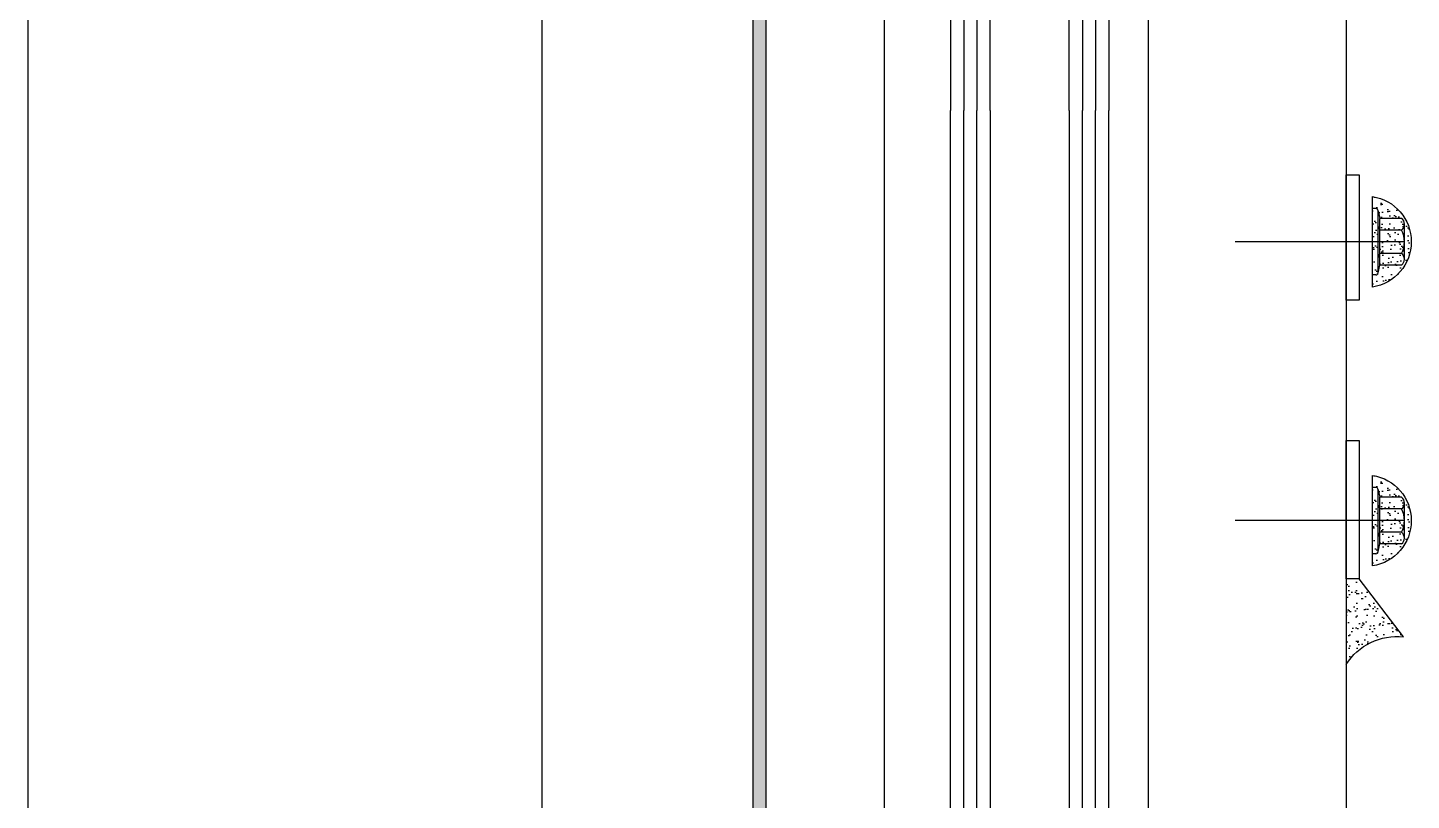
# Model space of a CAD drawing. Header units: millimetres. Extents: x 12351878 to 12381578, y 696206 to 738256.
# Drawn here: x 12366334.5 to 12366544.4, y 731183.9 to 731301.1 of the extents above; entities that cross this region are included whole.
import ezdxf

# ---------------------------------------------------------------- set-up
doc = ezdxf.new("R2010")
doc.units = ezdxf.units.MM
doc.header["$LTSCALE"] = 1000
doc.linetypes.add('CENTER', pattern=[50.800000000000004, 31.75, -6.35, 6.35, -6.35])
doc.linetypes.add('HIDDEN', pattern=[0.125, 0.0625, -0.0625])
for name, color, linetype in [('ALUM', 1, 'Continuous'), ('ELASTROMER-V', 241, 'Continuous'), ('EXTRUSION-V', 141, 'Continuous'), ('FASTENER', 191, 'Continuous'), ('GLASS', 1, 'Continuous'), ('GLASS-V', 11, 'Continuous'), ('GRID', 8, 'CENTER'), ('SILICONE', 8, 'Continuous'), ('SILICONE-V', 9, 'Continuous'), ('SYMBOL', 7, 'Continuous'), ('铝板断面填充', 14, 'Continuous')]:
    doc.layers.add(name, color=color, linetype=linetype)

# ---------------------------------------------------------------- blocks, each defined once
blk = doc.blocks.new('*U59')
at = {"linetype": 'ByBlock', "lineweight": -2}
for p, q in [((-3.542857142858338, 4.400000000008731), (-3.542857142858338, 1.14285714286234)), ((2.657142857144208, 4.857142857152212), (-2.657142857144208, 4.857142857152212)), ((-1.77142857142826, 4.400000000008731), (-1.77142857142826, 1.14285714286234)), ((1.77142857142826, 4.400000000008731), (1.77142857142826, 1.14285714286234)), ((3.542857142858338, 4.400000000008731), (3.542857142858338, 1.14285714286234)), ((-5.028571428571013, 0.5142857142927824), (-5.028571428571013, 7.275957614183426e-12)), ((5.028571428571013, 7.275957614183426e-12), (-5.028571428571013, 7.275957614183426e-12)), ((-4.685714285715221, 0.857142857152212), (-3.542857142858338, 1.14285714286234)), ((4.685714285715221, 0.857142857152212), (-4.685714285715221, 0.857142857152212)), ((3.542857142858338, 1.14285714286234), (-3.542857142858338, 1.14285714286234)), ((-2.332922000361577, 0.857142857152212), (-1.77142857142826, 1.14285714286234)), ((2.458636286075489, 0.857142857152212), (1.77142857142826, 1.14285714286234)), ((4.685714285715221, 0.857142857152212), (3.542857142858338, 1.14285714286234)), ((5.028571428571013, 0.5142857142927824), (5.028571428571013, 7.275957614183426e-12))]:
    blk.add_line(p, q, dxfattribs=at)
for centre, radius, start, end in [((-2.657142857144208, 3.770535714291327), 1.086607142857136, 35.40085557752613, 144.5991444224739), ((0, 1.196428571434808), 3.660714285714072, 61.05941179989344, 118.9405882001066), ((2.657142857144208, 3.770535714291327), 1.086607142857129, 35.40085557752613, 144.5991444224739), ((-4.685714285715221, 0.5142857142927824), 0.3428571428571428, 90, 180), ((4.685714285715221, 0.5142857142927824), 0.3428571428571428, 0, 90)]:
    blk.add_arc(centre, radius, start, end, dxfattribs=at)
at = {"layer": 'GRID', "ltscale": 0.5}
blk.add_line((0, 4.857142857159488), (0, -20.8138588388405), dxfattribs=at)
blk = doc.blocks.new('*U104')
at = {"layer": 'GLASS'}
for points in [[(908.0101081583807, 15.99999998882048), (1.000000000014552, 16), (1.455191522836685e-11, 17), (2.182787284255028e-11, 21), (1.000000000021828, 22), (908.0101081583862, 21.99999998882776)], [(908.0101081583698, 3.999999988827757), (1.000000000003638, 4), (3.637978807091713e-12, 3), (-3.637978807091713e-12, -1), (0.999999999996362, -2), (908.0101081583589, -2.000000011179519)]]:
    blk.add_lwpolyline(points, dxfattribs=at)
at = {"layer": 'GLASS-V'}
for p, q in [((2.182787284255028e-11, 20), (908.0101081583844, 19.99999998882776)), ((1.818989403545856e-11, 18), (908.0101081583807, 17.99999998882776)), ((3.637978807091713e-12, 2), (908.010108158368, 1.999999988820482)), ((0, 0), (908.0101081583607, -1.117951853160537e-08))]:
    blk.add_line(p, q, dxfattribs=at)
blk = doc.blocks.new('gyblcqs2')
at = {"layer": 'SILICONE', "linetype": 'ByBlock'}
h = blk.add_hatch(dxfattribs=at)
h.set_pattern_fill('AR-SAND', color=256, angle=-1.272221872585407e-14, style=0)
h.set_pattern_definition([(37.49999999999999, (-8096.249669140205, 300.2490064781159), (-0.06299335810960771, 1.926823769013158), [0, -1.519999999999999, 0, -1.699999999999999, 0, -1.624999999999999]), (7.499999999999979, (-8096.249669140205, 300.2490064781159), (1.769776705267727, 2.82214606522974), [0, -0.8199999999999998, 0, -1.37, 0, -0.5249999999999999]), (327.5, (-8097.479669140652, 300.2490064781159), (3.114141861751495, 0.005659053536964137), [0, -0.5, 0, -1.8, 0, -2.35]), (317.4999999999999, (-8097.479669140652, 300.2490064781159), (3.006126604572293, 0.8776755649342486), [0, -0.25, 0, -1.179999999999999, 0, -1.35])])
edge = h.paths.add_edge_path()
edge.add_arc((3389.956738738343, 3695.694648552919), 6.939381577471416, 278.64636112624754, 441.3536388285397, ccw=False)
edge.add_line((3390.999973101541, 3688.83413262933), (3390.999973107129, 3702.555164475809))
h = blk.add_hatch(dxfattribs=at)
h.set_pattern_fill('AR-SAND', color=256, angle=-1.272221872585407e-14, style=0)
h.set_pattern_definition([(37.49999999999999, (-8096.249669134617, 257.9662127969787), (-0.06299335810960771, 1.926823769013158), [0, -1.519999999999999, 0, -1.699999999999999, 0, -1.624999999999999]), (7.499999999999979, (-8096.249669134617, 257.9662127969787), (1.769776705267727, 2.82214606522974), [0, -0.8199999999999998, 0, -1.37, 0, -0.5249999999999999]), (327.5, (-8097.479669133201, 257.9662127969787), (3.114141861751495, 0.005659053536964137), [0, -0.5, 0, -1.8, 0, -2.35]), (317.4999999999999, (-8097.479669133201, 257.9662127969787), (3.006126604572293, 0.8776755649342486), [0, -0.25, 0, -1.179999999999999, 0, -1.35])])
edge = h.paths.add_edge_path()
edge.add_arc((3389.956738745794, 3653.411854871898), 6.939381577471416, 278.64636112624754, 441.3536388285397, ccw=False)
edge.add_line((3390.999973108992, 3646.551338948193), (3390.99997311458, 3660.272370794672))
h = blk.add_hatch(dxfattribs=at)
h.set_pattern_fill('AR-SAND', color=256, style=0)
h.set_pattern_definition([(37.50000000000001, (-8099.700701426715, 273.5429518662859), (-0.0629933581096082, 1.926823769013158), [0, -1.52, 0, -1.7, 0, -1.625]), (7.499999999999999, (-8099.700701426715, 273.5429518662859), (1.769776705267727, 2.82214606522974), [0, -0.82, 0, -1.37, 0, -0.525]), (327.5, (-8100.930701427162, 273.5429518662859), (3.114141861751495, 0.0056590535369649), [0, -0.5, 0, -1.8, 0, -2.35]), (317.5, (-8100.930701427162, 273.5429518662859), (3.006126604572293, 0.8776755649342494), [0, -0.25, 0, -1.179999999999999, 0, -1.35])])
edge = h.paths.add_edge_path()
edge.add_line((3386.999940630049, 3644.56133382814), (3386.999940630049, 3631.571689310716))
edge.add_arc((3394.757311809808, 3626.679748873808), 9.171035320932278, 84.0959847744179, 147.7637178048766, ccw=False)
edge.add_line((3395.700665084645, 3635.802137456601), (3388.999940630049, 3644.56133382814))
edge.add_line((3388.999940630049, 3644.56133382814), (3386.999940630049, 3644.56133382814))
at = {"layer": 'ELASTROMER-V', "linetype": 'HIDDEN'}
for points, elevation in [([(3386.99998813495, 3705.854496316053), (3388.99998813495, 3705.854496316053), (3388.999940622598, 3686.844130130834), (3386.999940622598, 3686.844130130834)], -3.970925637230914e-08), ([(3386.999988140538, 3665.57156784262), (3388.999988140538, 3665.57156784262), (3388.999940630049, 3644.561336449813), (3386.999940630049, 3644.561336449813)], 5.176894548983447e-10)]:
    blk.add_lwpolyline(points, close=True, dxfattribs=dict(at, elevation=elevation))
at = {"layer": 'EXTRUSION-V'}
for p, q in [((3316.999988114461, 2825.581785413087), (3316.999988123775, 3833.571656933287, -3.542093021416049e-08)), ((3356.999988390133, 3833.571656933287, -2.813399686804691e-08), (3356.999987822026, 2825.561548143043, 4.015512391808422e-08)), ((3386.999988518655, 3833.571656933287, -2.813399686804691e-08), (3386.999988518655, 2825.561548143043, 4.015512391808422e-08))]:
    blk.add_line(p, q, dxfattribs=at)
at = {"layer": 'SILICONE'}
for points, elevation in [([(3390.999973107129, 3702.555164475809, -0.8594320421947705), (3390.999973101541, 3688.83413262933)], -3.970925637230914e-08), ([(3390.99997311458, 3660.272370794672, -0.8594320421947705), (3390.999973108992, 3646.551338948193)], 5.176894548983447e-10), ([(3386.999940630049, 3644.56133382814), (3386.999940630049, 3631.571689310716, -0.285177042688199), (3395.700665084645, 3635.802137456601), (3388.999940630049, 3644.56133382814)], 5.176894548983447e-10)]:
    blk.add_lwpolyline(points, format="xyb", close=True, dxfattribs=dict(at, elevation=elevation))
at = {"color": 0, "linetype": 'ByBlock', "xscale": -1, "rotation": 270}
blk.add_blockref('*U104', (3328.999988114461, 2807.571667324053, 4.015512391808422e-08), dxfattribs=at)
at = {"layer": 'FASTENER', "rotation": 269.9998805842413}
for p in [(3390.999973105267, 3695.69464855257, -3.970925637230901e-08), (3390.999973112717, 3653.411854871432)]:
    blk.add_blockref('*U59', p, dxfattribs=at)
blk = doc.blocks.new('*U177')
at = {"layer": 'GLASS-V'}
h = blk.add_hatch(dxfattribs=at)
h.set_pattern_fill('HONEY', color=256, scale=10, angle=90.00000000005129, style=0)
h.set_pattern_definition([(90, (-12321.03796408039, 33808.00888865561), (1.082531749998322, 1.875000000000968), [1.25, -2.5]), (330.0000000000513, (-12321.03796408039, 33808.00888865561), (1.0825317570975, -1.874999995902255), [1.249999999999999, -2.499999999999999]), (30.00000000005117, (-12321.03796408039, 33808.00888865561), (2.165063507095822, 4.098712834856191e-09), [-2.5, 1.25])])
edge = h.paths.add_edge_path()
edge.add_arc((14.79910929997827, 4.750000000013268), 0.1999999999812534, 218.0000000213002, 270.000000021352, ccw=False)
edge.add_line((14.64150714931748, 4.626867704901088), (13.34239784976671, 6.289651782244619))
edge.add_arc((13.50000000039878, 6.412784077275204), 0.1999999999083817, 180.0000000158608, 218.0000000079471, ccw=False)
edge.add_line((13.3000000004904, 6.41278407721984), (13.29999999999927, 9.999999999992724))
edge.add_line((13.29999999999927, 9.999999999992724), (13.30000000049768, 13.58721592276561))
edge.add_arc((13.5000000005751, 13.58721592276845), 0.2000000000774289, 142.0000000087279, 180.0000000008142, ccw=False)
edge.add_line((13.34239784977399, 13.71034821785724), (14.64150714932475, 15.37313229507708))
edge.add_arc((14.79910930010489, 15.25000000002311), 0.2000000000394607, 90.00000001283718, 142.0000000128891, ccw=False)
edge.add_line((14.79910930006008, 15.45000000006257), (19.5, 15.4500000000553))
edge.add_arc((19.49999999997081, 15.25000000001447), 0.2000000000408306, -8.31317947813659e-09, 89.99999999163788, ccw=False)
edge.add_line((19.70000000001164, 15.24999999998545), (19.70000000000437, 4.749999999985448))
edge.add_arc((19.50000000002174, 4.750000000014637), 0.199999999982623, 269.99999999168676, 359.99999999163794, ccw=False)
edge.add_line((19.49999999999272, 4.550000000032014), (14.79910930005281, 4.550000000032014))
at = {"layer": 'SILICONE'}
h = blk.add_hatch(dxfattribs=at)
h.set_pattern_fill('DOTS', color=256, scale=3, angle=180.0000000000513, style=0)
h.set_pattern_definition([(180.0000000000513, (-6374.462927372681, 31639.097399508), (-0.09374999999983223, -0.1875000000000839), [0, -0.1875])])
edge = h.paths.add_edge_path()
edge.add_arc((-1.941122037311656, 14.79360796127968), 14.98974681236924, -4.61622269054061, 4.616222691750124, ccw=False)
edge.add_arc((13.47346561249102, 13.59635244526662), 0.4735537580721675, 140.894493704969, 181.1055062821419, ccw=False)
edge.add_line((13.10599462369282, 13.89504666043649), (14.40510392324359, 15.55783073766361))
edge.add_arc((14.79910930004684, 15.24999999998005), 0.5000000000126767, 89.99999999806562, 141.9999999981204, ccw=False)
edge.add_line((14.79910930006372, 15.74999999999272), (14.79910930006372, 15.99999999999272))
edge.add_line((14.79910930006372, 15.99999999999272), (13.0000000004693, 15.99999999999272))
h = blk.add_hatch(dxfattribs=at)
h.set_pattern_fill('DOTS', color=256, scale=3, angle=270.0000000000513, style=0)
h.set_pattern_definition([(270, (-6374.462927372681, 31639.097399508), (0.1875000000000839, -0.09374999999983223), [0, -0.1875])])
edge = h.paths.add_edge_path()
edge.add_arc((-1.941122037320786, 5.206392038844714), 14.98974681236928, 355.3837773081634, 364.6162226904543)
edge.add_arc((13.47346561248374, 6.403647554835247), 0.4735537580721674, 178.8944937178582, 219.1055062950311)
edge.add_line((13.10599462368555, 6.104953339665371), (14.40510392323631, 4.442169262314565))
edge.add_arc((14.79910930003028, 4.749999999998033), 0.5000000000053094, 218.000000002526, 270.0000000025807)
edge.add_line((14.79910930005281, 4.249999999992724), (14.79910930005281, 3.999999999992724))
edge.add_line((14.79910930005281, 3.999999999992724), (13.00000000045839, 4.000000000109139))
at = {"layer": 'SILICONE-V'}
h = blk.add_hatch(dxfattribs=at)
h.set_pattern_fill('ANSI37', color=256, scale=20, angle=135.0000000000513, style=0)
h.set_pattern_definition([(180.0000000000513, (-12319.03796408017, 33830.00888865561), (2.236993838300213e-12, -2.5), []), (270, (-12319.03796408017, 33830.00888865561), (2.5, 2.236993838300213e-12), [])])
edge = h.paths.add_edge_path()
edge.add_line((-1.178588718175888e-06, 16.99999986984767), (-1.091393642127514e-11, 3))
edge.add_line((-1.091393642127514e-11, 3), (0.9999999997562554, 4))
edge.add_line((0.9999999997562554, 4), (13.00000000045839, 4.000000001156877))
edge.add_arc((-2.77388727136618, 5.2321067786348), 15.82193435630852, 355.533664682018, 364.4663353396363)
edge.add_line((12.99999999999272, 6.464213562074292), (13, 13.53578643802757))
edge.add_arc((-1.768796351073247, 14.7678932218228), 14.82010232036705, 355.2310656027148, 364.7689343754617)
edge.add_line((13.0000000004693, 15.99999999999272), (0.9999999997671694, 16))
edge.add_line((0.9999999997671694, 16), (-1.178588718175888e-06, 16.99999986984767))
at = {"layer": 'GLASS'}
for points in [[(127.9797948227684, 15.9999999984243), (1.000000000014552, 16), (1.455191522836685e-11, 17), (2.182787284255028e-11, 21), (1.000000000021828, 22), (127.9797948227738, 21.99999999843157)], [(127.9797948227575, 3.999999998431575), (1.000000000003638, 4), (3.637978807091713e-12, 3), (-3.637978807091713e-12, -1), (0.999999999996362, -2), (127.9797948227466, -2.000000001575701)]]:
    blk.add_lwpolyline(points, dxfattribs=at)
at = {"layer": 'GLASS-V'}
for p, q in [((2.182787284255028e-11, 20), (127.979794822772, 19.99999999843157)), ((1.818989403545856e-11, 18), (127.9797948227684, 17.99999999843157)), ((20, 13.16642135647999, -1.7978881e-09), (19.70000000001164, 13.1664213565964, -1.7978881e-09)), ((19.99999999976717, 12.58357864349091, -1.7978881e-09), (19.70000000001164, 12.58357864349091, -1.7978881e-09)), ((19.99999999975989, 7.416421356596402, -1.7978881e-09), (19.70000000000437, 7.416421356596402, -1.7978881e-09)), ((19.99999999999272, 6.83357864349091, -1.7978881e-09), (19.70000000000437, 6.83357864349091, -1.7978881e-09)), ((3.637978807091713e-12, 2), (127.9797948227557, 1.999999998424299)), ((0, 0), (127.9797948227484, -1.575701057771088e-09))]:
    blk.add_line(p, q, dxfattribs=at)
for points in [[(12.99999999999636, 9.999999999992724), (13.00000000049477, 13.58721592288202, -0.1673426090458938), (13.10599462369282, 13.89504666043649), (14.40510392324359, 15.55783073766361, -0.2308681911258128), (14.79910930006372, 15.74999999999272), (19.50000000000364, 15.74999999998545, -0.4142135623728181), (20, 15.24999999998545), (19.99999999999636, 9.999999999985448), (19.99999999999272, 4.749999999985448, -0.4142135623728182), (19.49999999999272, 4.249999999985448), (14.79910930005281, 4.249999999992724, -0.2308681911258127), (14.40510392323631, 4.442169262314565), (13.10599462368555, 6.104953339665371, -0.1673426090458939), (13.00000000048749, 6.41278407721984)], [(14.79910930005281, 4.550000000032014, -0.2308681911258009), (14.64150714931748, 4.626867704901088), (13.34239784976671, 6.289651782244619, -0.1673426090459228), (13.3000000004904, 6.41278407721984), (13.29999999999927, 9.999999999992724), (13.30000000049768, 13.58721592276561, -0.1673426090459228), (13.34239784977399, 13.71034821785724), (14.64150714932475, 15.37313229507708, -0.2308681911258008), (14.79910930006008, 15.45000000006257), (19.5, 15.4500000000553, -0.4142135623728455), (19.70000000001164, 15.24999999998545), (19.70000000000437, 4.749999999985448, -0.4142135623728457), (19.49999999999272, 4.550000000032014)]]:
    blk.add_lwpolyline(points, format="xyb", close=True, dxfattribs=at)
at = {"layer": 'SILICONE'}
for points in [[(-1.178588718175888e-06, 16.99999986984767), (-1.091393642127514e-11, 3), (0.9999999997562554, 4), (13.00000000045839, 4.000000001156877, 0.0389958772070897), (12.99999999999272, 6.464213562074292), (13, 13.53578643802757, 0.0416408462732699), (13.0000000004693, 15.99999999999272), (0.9999999997671694, 16)], [(13.0000000004693, 15.99999999999272, -0.0403059478358171), (13.00000000049477, 13.58721592288202, -0.1772764773543967), (13.10599462369282, 13.89504666043649), (14.40510392324359, 15.55783073766361, -0.2308681911258145), (14.79910930006372, 15.74999999999272), (14.79910930006372, 15.99999999999272)], [(13.00000000045839, 4.000000000109139, 0.040305947835817), (13.00000000048749, 6.41278407721984, 0.1772764773543967), (13.10599462368555, 6.104953339665371), (14.40510392323631, 4.442169262314565, 0.2308681911258146), (14.79910930005281, 4.249999999992724), (14.79910930005281, 3.999999999992724)]]:
    blk.add_lwpolyline(points, format="xyb", close=True, dxfattribs=at)
blk = doc.blocks.new('gyqs07')
at = {"layer": '铝板断面填充', "linetype": 'ByBlock'}
blk.add_hatch(color=256, dxfattribs=at).paths.add_polyline_path([(3297.00003740564, 2260.571660017828), (3299.00003740564, 2260.571660017828), (3299.00003740564, 630.5716681703925), (3297.00003740564, 630.5716681703925)])
at = {"layer": 'ALUM', "linetype": 'ByBlock', "elevation": 4.015512391808422e-08}
blk.add_lwpolyline([(3297.00003740564, 2260.571660017828), (3296.999979961663, 630.5716681703925), (3298.999979961663, 630.5716681703925), (3299.00003740564, 2260.571660017828)], dxfattribs=at)
at = {"layer": 'EXTRUSION-V'}
blk.add_line((3264.989285783842, 2645.571663054521), (3264.989185729995, 610.5716569332872), dxfattribs=at)
blk.add_lwpolyline([(3186.989286676049, 2680.571656279266), (3186.989286676049, 610.5716569332872)], dxfattribs=at)
at = {"color": 0, "linetype": 'ByBlock', "rotation": 270}
blk.add_blockref('*U177', (3328.999988112599, 1693.561570305144, 4.015512391808422e-08), dxfattribs=at)

msp = doc.modelspace()

# ---------------------------------------------------------------- block references
at = {"layer": 'SYMBOL'}
for name, p in [('gyqs07', (12363147.49884617, 729722.9283430667)), ('gyblcqs2', (12363147.49884617, 727572.9283430667))]:
    msp.add_blockref(name, p, dxfattribs=at)

doc.saveas('drawing.dxf')
